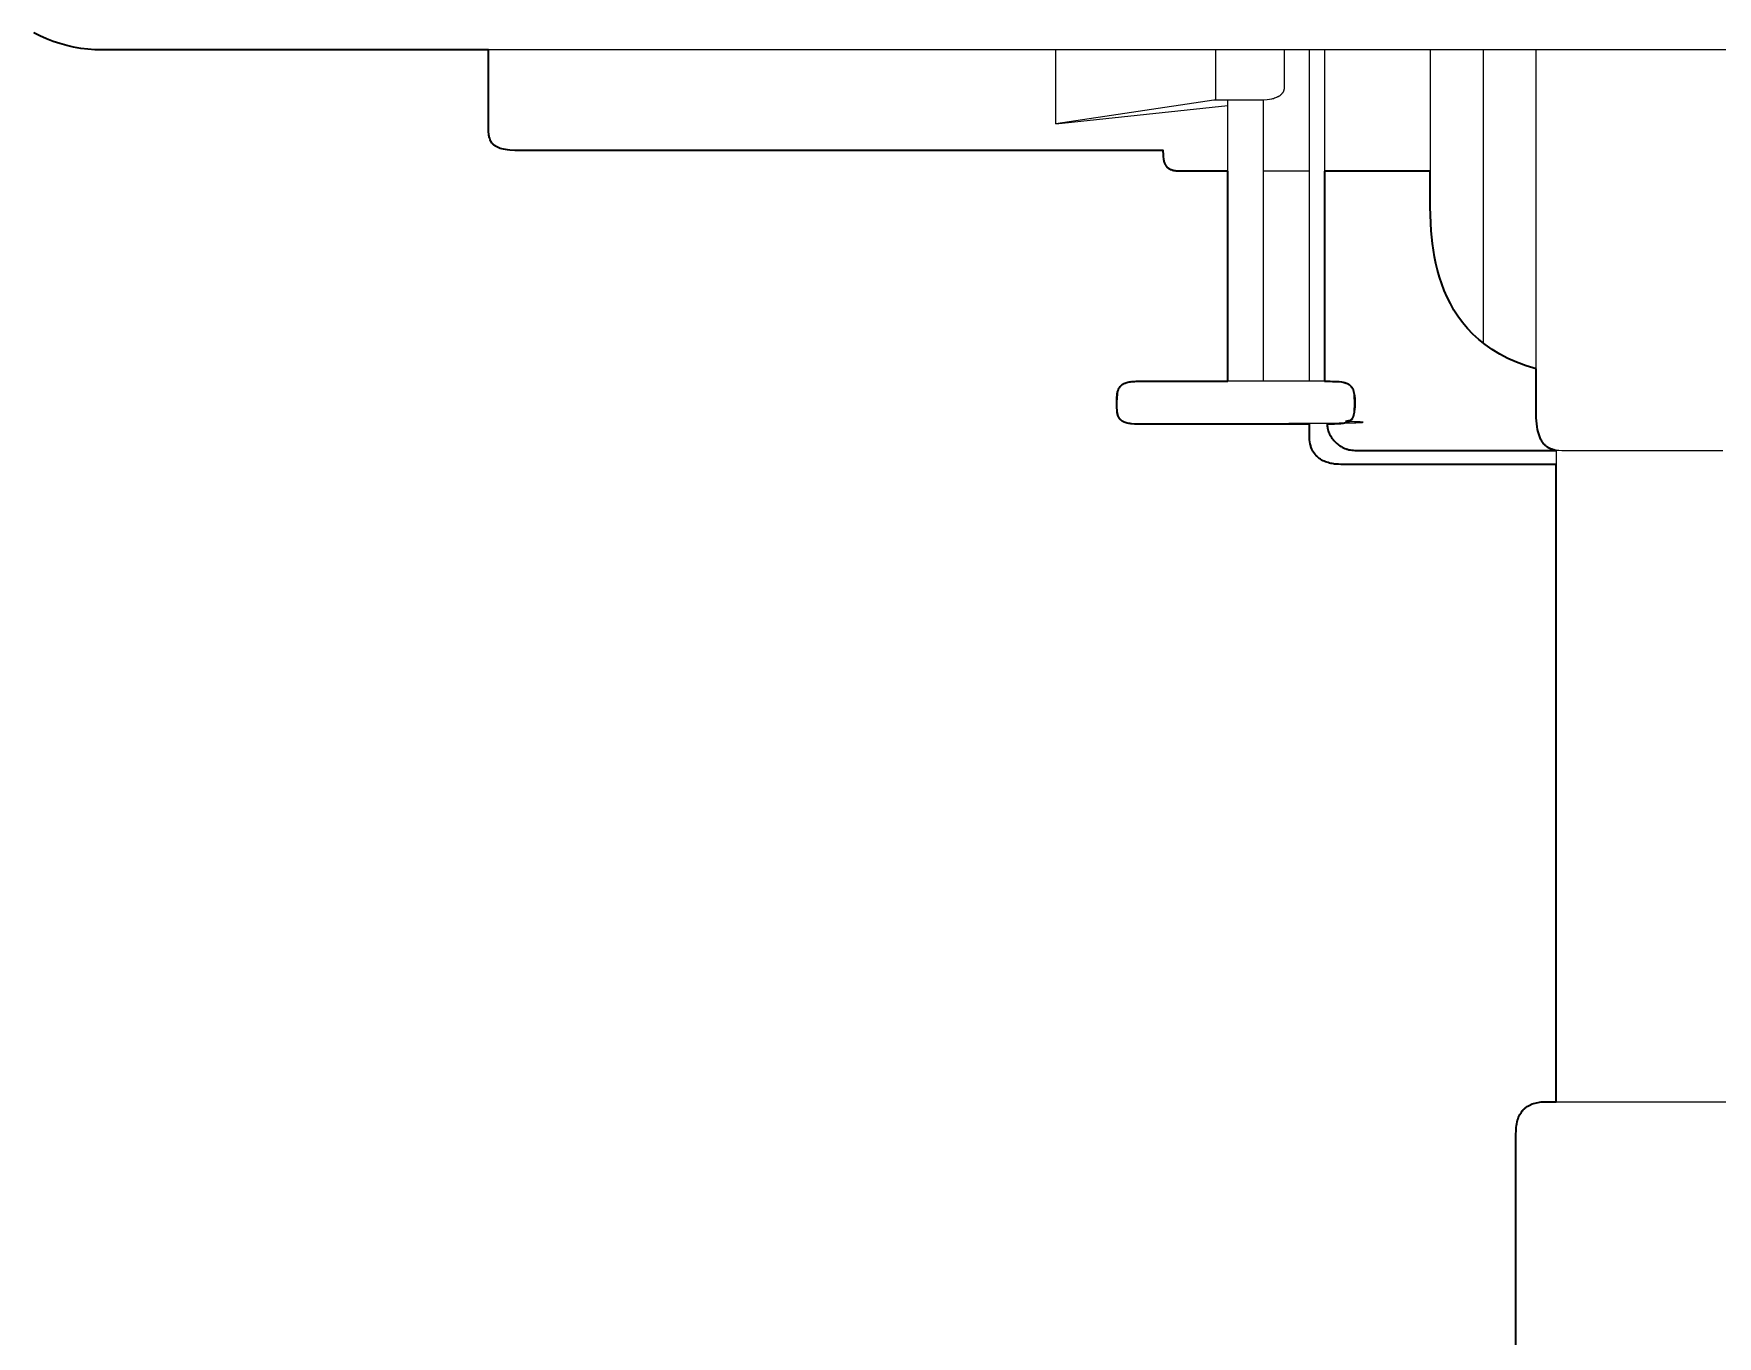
# Model space of a CAD drawing. Header units: millimetres. Extents: x 0 to 1824, y -1116 to 893.
# Drawn here: x 173 to 422.1, y -922.3 to -729.6 of the extents above; entities that cross this region are included whole.
import ezdxf

# ---------------------------------------------------------------- set-up
doc = ezdxf.new("R2010")
doc.units = ezdxf.units.MM
doc.layers.add('Blocks', color=7, linetype='Continuous')
doc.layers.add('Blocks$Inner', color=7, linetype='Continuous', lineweight=25, true_color=0x007f00)
doc.layers.add('Blocks$Outline', color=7, linetype='Continuous', lineweight=35, true_color=0xff3f3f)

# ---------------------------------------------------------------- blocks, each defined once
blk = doc.blocks.new('Oxford Low Office Chair Back')
at = {"layer": 'Blocks$Inner'}
blk.add_line((392.3, 109.02), (392.3, 222.69), dxfattribs=at)
for points in [[(651.05, 385.71), (649.92, 385.18), (648.7, 384.7), (647.38, 384.27), (645.96, 383.89), (644.43, 383.58), (642.78, 383.33), (641.03, 383.15), (639.15, 383.04), (637.15, 383), (183.1, 383), (182.03, 383.03), (180.97, 383.11), (179.92, 383.24), (178.88, 383.43), (177.85, 383.67), (176.84, 383.95), (175.84, 384.28), (174.86, 384.66), (173.9, 385.08), (172.97, 385.55)], [(240.25, 383), (240.25, 372.08), (240.25, 371.2), (240.28, 370.79), (240.3, 370.6), (240.32, 370.41), (240.35, 370.23), (240.39, 370.06), (240.44, 369.89), (240.49, 369.73), (240.56, 369.58), (240.58, 369.54), (240.6, 369.51), (240.6, 369.51), (240.6, 369.5), (240.6, 369.5), (240.6, 369.5), (240.61, 369.5), (240.61, 369.49), (240.61, 369.49), (240.61, 369.49), (240.61, 369.49), (240.61, 369.49), (240.61, 369.48), (240.61, 369.48), (240.62, 369.48), (240.62, 369.48), (240.62, 369.47), (240.62, 369.47), (240.64, 369.44), (240.66, 369.4), (240.68, 369.37), (240.69, 369.36), (240.69, 369.36), (240.69, 369.36), (240.69, 369.36), (240.69, 369.36), (240.69, 369.35), (240.7, 369.35), (240.7, 369.35), (240.7, 369.35), (240.7, 369.34), (240.7, 369.34), (240.7, 369.34), (240.7, 369.34), (240.7, 369.34), (240.71, 369.33), (240.71, 369.33), (240.73, 369.3), (240.78, 369.23), (240.81, 369.2), (240.84, 369.17), (240.89, 369.1), (240.89, 369.1), (240.9, 369.1), (240.9, 369.1), (240.9, 369.1), (240.9, 369.09), (240.9, 369.09), (240.91, 369.09), (240.91, 369.09), (240.91, 369.09), (240.91, 369.08), (240.91, 369.08), (240.91, 369.08), (240.92, 369.08), (240.92, 369.08), (240.92, 369.07), (240.92, 369.07), (240.95, 369.04), (241.02, 368.98), (241.03, 368.97), (241.04, 368.96), (241.05, 368.96), (241.05, 368.96), (241.05, 368.95), (241.05, 368.95), (241.05, 368.95), (241.06, 368.95), (241.06, 368.95), (241.06, 368.95), (241.06, 368.94), (241.06, 368.94), (241.07, 368.94), (241.07, 368.94), (241.07, 368.94), (241.07, 368.93), (241.08, 368.93), (241.08, 368.93), (241.08, 368.93), (241.08, 368.93), (241.09, 368.92), (241.16, 368.87), (241.23, 368.82), (241.24, 368.81), (241.24, 368.81), (241.24, 368.81), (241.24, 368.81), (241.25, 368.81), (241.25, 368.81), (241.25, 368.8), (241.25, 368.8), (241.26, 368.8), (241.26, 368.8), (241.26, 368.8), (241.26, 368.8), (241.27, 368.79), (241.27, 368.79), (241.27, 368.79), (241.27, 368.79), (241.31, 368.76), (241.4, 368.71), (241.49, 368.67), (241.58, 368.62), (241.78, 368.53), (242, 368.45), (242.24, 368.38), (242.5, 368.32), (242.78, 368.26), (243.08, 368.22), (243.41, 368.18), (244.14, 368.13), (244.97, 368.11), (340.12, 368.11), (340.14, 367.48), (340.16, 367.19), (340.19, 366.9), (340.22, 366.77), (340.24, 366.64), (340.27, 366.51), (340.31, 366.39), (340.35, 366.27), (340.39, 366.15), (340.44, 366.04), (340.46, 366.02), (340.47, 365.99), (340.47, 365.99), (340.47, 365.99), (340.47, 365.99), (340.47, 365.98), (340.47, 365.98), (340.47, 365.98), (340.48, 365.98), (340.48, 365.98), (340.48, 365.98), (340.48, 365.97), (340.48, 365.97), (340.48, 365.97), (340.48, 365.97), (340.48, 365.97), (340.48, 365.97), (340.48, 365.97), (340.5, 365.94), (340.53, 365.89), (340.56, 365.84), (340.59, 365.79), (340.6, 365.79), (340.6, 365.79), (340.6, 365.78), (340.6, 365.78), (340.6, 365.78), (340.6, 365.78), (340.6, 365.78), (340.6, 365.78), (340.6, 365.77), (340.61, 365.77), (340.61, 365.77), (340.61, 365.77), (340.61, 365.77), (340.61, 365.77), (340.61, 365.77), (340.61, 365.76), (340.61, 365.76), (340.61, 365.76), (340.62, 365.76), (340.62, 365.76), (340.62, 365.76), (340.62, 365.76), (340.62, 365.75), (340.62, 365.75), (340.62, 365.75), (340.62, 365.75), (340.62, 365.75), (340.63, 365.75), (340.7, 365.66), (340.72, 365.64), (340.72, 365.64), (340.72, 365.63), (340.72, 365.63), (340.72, 365.63), (340.73, 365.63), (340.73, 365.63), (340.73, 365.63), (340.73, 365.62), (340.73, 365.62), (340.73, 365.62), (340.73, 365.62), (340.73, 365.62), (340.74, 365.62), (340.74, 365.62), (340.74, 365.62), (340.76, 365.6), (340.76, 365.59), (340.76, 365.59), (340.76, 365.59), (340.76, 365.59), (340.77, 365.59), (340.77, 365.59), (340.77, 365.59), (340.77, 365.59), (340.77, 365.58), (340.77, 365.58), (340.77, 365.58), (340.77, 365.58), (340.78, 365.58), (340.78, 365.58), (340.78, 365.58), (340.78, 365.58), (340.82, 365.54), (340.84, 365.52), (340.87, 365.5), (340.91, 365.46), (340.91, 365.46), (340.92, 365.46), (340.92, 365.46), (340.92, 365.46), (340.92, 365.46), (340.92, 365.46), (340.92, 365.45), (340.92, 365.45), (340.93, 365.45), (340.93, 365.45), (340.93, 365.45), (340.93, 365.45), (340.93, 365.45), (340.93, 365.45), (340.94, 365.44), (340.94, 365.44), (340.96, 365.43), (340.99, 365.41), (340.99, 365.41), (340.99, 365.41), (340.99, 365.41), (340.99, 365.41), (340.99, 365.4), (341, 365.4), (341, 365.4), (341, 365.4), (341, 365.4), (341, 365.4), (341, 365.4), (341, 365.4), (341.01, 365.4), (341.01, 365.4), (341.01, 365.39), (341.01, 365.39), (341.04, 365.38), (341.04, 365.38), (341.04, 365.38), (341.04, 365.37), (341.04, 365.37), (341.04, 365.37), (341.05, 365.37), (341.05, 365.37), (341.05, 365.37), (341.05, 365.37), (341.05, 365.37), (341.06, 365.37), (341.06, 365.37), (341.06, 365.36), (341.06, 365.36), (341.06, 365.36), (341.06, 365.36), (341.12, 365.33), (341.14, 365.32), (341.15, 365.32), (341.15, 365.31), (341.15, 365.31), (341.15, 365.31), (341.16, 365.31), (341.17, 365.3), (341.17, 365.3), (341.18, 365.3), (341.18, 365.3), (341.18, 365.3), (341.18, 365.3), (341.18, 365.3), (341.19, 365.3), (341.19, 365.3), (341.19, 365.29), (341.19, 365.29), (341.19, 365.29), (341.19, 365.29), (341.2, 365.29), (341.2, 365.29), (341.2, 365.29), (341.2, 365.29), (341.22, 365.28), (341.22, 365.28), (341.22, 365.28), (341.22, 365.28), (341.22, 365.28), (341.23, 365.28), (341.23, 365.28), (341.23, 365.28), (341.23, 365.28), (341.29, 365.25), (341.42, 365.2), (341.48, 365.18), (341.49, 365.18), (341.49, 365.18), (341.5, 365.18), (341.5, 365.18), (341.5, 365.18), (341.51, 365.18), (341.51, 365.17), (341.51, 365.17), (341.51, 365.17), (341.52, 365.17), (341.55, 365.16), (341.62, 365.15), (341.69, 365.13), (341.85, 365.1), (342.01, 365.09), (342.18, 365.08), (342.36, 365.07), (349.69, 365.07)], [(358.01, 383), (358.01, 377.54), (358.01, 377.54), (358.01, 377.54), (358.01, 377.53), (358.01, 377.53), (358.01, 377.53), (358.01, 377.53), (358.01, 377.52), (358.01, 377.52), (358.01, 377.52), (358.01, 377.52), (358.01, 377.51), (358.01, 377.51), (358.01, 377.51), (358.01, 377.51), (358.01, 377.5), (358.01, 377.5), (358.01, 377.46), (358.01, 377.42), (358.01, 377.38), (358, 377.35), (358, 377.31), (357.99, 377.27), (357.99, 377.23), (357.97, 377.16), (357.96, 377.09), (357.94, 377.02), (357.91, 376.96), (357.9, 376.93), (357.9, 376.92), (357.9, 376.92), (357.9, 376.92), (357.9, 376.92), (357.9, 376.92), (357.9, 376.91), (357.9, 376.91), (357.9, 376.91), (357.89, 376.89), (357.88, 376.86), (357.86, 376.83), (357.86, 376.83), (357.86, 376.83), (357.86, 376.82), (357.86, 376.82), (357.86, 376.82), (357.85, 376.82), (357.85, 376.82), (357.85, 376.81), (357.85, 376.81), (357.85, 376.81), (357.85, 376.81), (357.85, 376.81), (357.85, 376.81), (357.85, 376.8), (357.85, 376.8), (357.85, 376.8), (357.84, 376.8), (357.84, 376.8), (357.84, 376.79), (357.84, 376.79), (357.84, 376.79), (357.84, 376.79), (357.84, 376.79), (357.84, 376.78), (357.84, 376.78), (357.84, 376.78), (357.83, 376.78), (357.83, 376.77), (357.8, 376.71), (357.76, 376.66), (357.76, 376.66), (357.76, 376.65), (357.76, 376.65), (357.76, 376.65), (357.76, 376.65), (357.76, 376.65), (357.75, 376.64), (357.75, 376.64), (357.75, 376.64), (357.75, 376.64), (357.75, 376.64), (357.75, 376.64), (357.75, 376.63), (357.75, 376.63), (357.74, 376.63), (357.74, 376.63), (357.74, 376.63), (357.74, 376.63), (357.74, 376.62), (357.74, 376.62), (357.74, 376.62), (357.74, 376.62), (357.74, 376.62), (357.73, 376.62), (357.73, 376.61), (357.73, 376.61), (357.73, 376.61), (357.73, 376.61), (357.73, 376.61), (357.73, 376.61), (357.73, 376.6), (357.72, 376.6), (357.68, 376.55), (357.64, 376.5), (357.55, 376.4), (357.5, 376.36), (357.45, 376.31), (357.45, 376.31), (357.45, 376.31), (357.44, 376.31), (357.44, 376.31), (357.44, 376.3), (357.44, 376.3), (357.44, 376.3), (357.44, 376.3), (357.44, 376.3), (357.43, 376.3), (357.43, 376.3), (357.43, 376.3), (357.43, 376.29), (357.43, 376.29), (357.42, 376.29), (357.42, 376.29), (357.41, 376.28), (357.41, 376.28), (357.41, 376.28), (357.41, 376.28), (357.4, 376.27), (357.4, 376.27), (357.4, 376.27), (357.4, 376.27), (357.4, 376.27), (357.34, 376.23), (357.29, 376.19), (357.23, 376.15), (357.17, 376.11), (357.11, 376.08), (357.04, 376.05), (356.98, 376.01), (356.95, 376), (356.94, 376), (356.94, 376), (356.94, 375.99), (356.94, 375.99), (356.94, 375.99), (356.93, 375.99), (356.93, 375.99), (356.93, 375.99), (356.93, 375.99), (356.93, 375.99), (356.92, 375.99), (356.92, 375.99), (356.92, 375.98), (356.92, 375.98), (356.92, 375.98), (356.91, 375.98), (356.85, 375.95), (356.71, 375.9), (356.57, 375.85), (356.42, 375.8), (356.27, 375.76), (356.12, 375.73), (355.81, 375.67), (355.5, 375.62), (354.87, 375.57), (354.29, 375.56), (347.58, 375.56), (324.22, 372.08), (324.22, 383)], [(347.83, 383), (347.83, 375.56)], [(361.74, 333.99), (361.74, 383)], [(363.98, 383), (363.98, 333.99)], [(379.63, 383), (379.63, 362.65), (379.63, 359.76), (379.77, 356.27), (379.96, 354.37), (380.26, 352.4), (380.46, 351.41), (380.7, 350.41), (380.98, 349.41), (381.31, 348.41), (381.68, 347.42), (382.11, 346.44), (382.59, 345.48), (383.12, 344.53), (383.72, 343.6), (384.38, 342.7), (385.12, 341.82), (385.92, 340.98), (386.79, 340.17), (387.75, 339.41), (388.78, 338.68), (389.9, 338.01), (391.11, 337.38), (392.4, 336.81), (393.79, 336.3), (395.28, 335.85)], [(387.45, 383), (387.45, 339.63)], [(422.91, 323.71), (421.87, 323.69), (400, 323.69), (399.09, 323.7), (398.64, 323.73), (398.43, 323.75), (398.26, 323.77), (398.01, 323.82), (397.91, 323.85), (397.86, 323.86), (397.85, 323.86), (397.85, 323.86), (397.85, 323.86), (397.84, 323.86), (397.84, 323.86), (397.84, 323.86), (397.83, 323.86), (397.83, 323.86), (397.82, 323.87), (397.82, 323.87), (397.81, 323.87), (397.81, 323.87), (397.81, 323.87), (397.71, 323.9), (397.61, 323.93), (397.61, 323.93), (397.6, 323.93), (397.6, 323.93), (397.6, 323.94), (397.59, 323.94), (397.59, 323.94), (397.59, 323.94), (397.58, 323.94), (397.57, 323.94), (397.57, 323.95), (397.57, 323.95), (397.56, 323.95), (397.56, 323.95), (397.51, 323.97), (397.42, 324), (397.32, 324.04), (397.32, 324.05), (397.32, 324.05), (397.31, 324.05), (397.31, 324.05), (397.3, 324.06), (397.3, 324.06), (397.29, 324.06), (397.29, 324.06), (397.29, 324.06), (397.29, 324.06), (397.28, 324.06), (397.28, 324.07), (397.28, 324.07), (397.27, 324.07), (397.27, 324.07), (397.27, 324.07), (397.27, 324.07), (397.26, 324.07), (397.26, 324.07), (397.26, 324.08), (397.25, 324.08), (397.25, 324.08), (397.25, 324.08), (397.25, 324.08), (397.24, 324.08), (397.24, 324.08), (397.24, 324.09), (397.23, 324.09), (397.23, 324.09), (397.23, 324.09), (397.23, 324.09), (397.22, 324.09), (397.22, 324.09), (397.22, 324.1), (397.21, 324.1), (397.21, 324.1), (397.21, 324.1), (397.21, 324.1), (397.2, 324.1), (397.2, 324.11), (397.2, 324.11), (397.19, 324.11), (397.19, 324.11), (397.19, 324.11), (397.19, 324.11), (397.18, 324.11), (397.18, 324.12), (397.18, 324.12), (397.17, 324.12), (397.17, 324.12), (397.17, 324.12), (397.17, 324.12), (397.16, 324.12), (397.16, 324.13), (397.16, 324.13), (397.15, 324.13), (397.15, 324.13), (397.15, 324.13), (397.15, 324.13), (397.14, 324.14), (397.14, 324.14), (397.09, 324.16), (397.05, 324.19), (397.05, 324.19), (397.04, 324.19), (397.04, 324.19), (397.04, 324.2), (397.04, 324.2), (397.03, 324.2), (397.03, 324.2), (397.03, 324.2), (397.03, 324.2), (397.02, 324.21), (397.02, 324.21), (397.02, 324.21), (397.01, 324.22), (397, 324.22), (397, 324.22), (397, 324.22), (397, 324.22), (396.99, 324.22), (396.99, 324.23), (396.99, 324.23), (396.98, 324.23), (396.98, 324.23), (396.98, 324.23), (396.98, 324.23), (396.97, 324.24), (396.97, 324.24), (396.97, 324.24), (396.97, 324.24), (396.96, 324.24), (396.88, 324.3), (396.83, 324.33), (396.79, 324.37), (396.75, 324.4), (396.71, 324.43), (396.63, 324.51), (396.55, 324.58), (396.47, 324.66), (396.4, 324.75), (396.33, 324.84), (396.26, 324.94), (396.19, 325.04), (396.12, 325.14), (396.06, 325.26), (395.99, 325.37), (395.88, 325.62), (395.77, 325.9), (395.67, 326.2), (395.58, 326.53), (395.5, 326.88), (395.44, 327.27), (395.38, 327.68), (395.31, 328.6), (395.28, 329.64), (395.28, 383)], [(324.22, 372.08), (349.69, 374.77)], [(349.69, 333.99), (349.69, 375.56)], [(354.9, 375.57), (354.9, 333.99)], [(361.74, 365.07), (354.9, 365.07)], [(379.63, 365.07), (363.98, 365.07)], [(398.26, 321.7), (366.4, 321.7), (366.04, 321.71), (365.66, 321.74), (365.47, 321.75), (365.28, 321.78), (365.08, 321.81), (364.98, 321.83), (364.98, 321.83), (364.98, 321.83), (364.97, 321.83), (364.97, 321.83), (364.97, 321.83), (364.96, 321.83), (364.96, 321.83), (364.96, 321.83), (364.96, 321.84), (364.95, 321.84), (364.95, 321.84), (364.95, 321.84), (364.94, 321.84), (364.94, 321.84), (364.94, 321.84), (364.93, 321.84), (364.93, 321.84), (364.93, 321.84), (364.92, 321.84), (364.92, 321.84), (364.92, 321.84), (364.92, 321.84), (364.91, 321.84), (364.91, 321.84), (364.91, 321.85), (364.9, 321.85), (364.9, 321.85), (364.9, 321.85), (364.89, 321.85), (364.89, 321.85), (364.89, 321.85), (364.89, 321.85), (364.69, 321.89), (364.49, 321.95), (364.3, 322.01), (364.11, 322.08), (363.92, 322.16), (363.73, 322.24), (363.55, 322.34), (363.5, 322.37), (363.46, 322.39), (363.37, 322.45), (363.2, 322.57), (363.12, 322.63), (363.03, 322.7), (362.87, 322.84), (362.8, 322.92), (362.72, 322.99), (362.58, 323.16), (362.45, 323.34), (362.41, 323.39), (362.38, 323.44), (362.32, 323.54), (362.26, 323.64), (362.21, 323.75), (362.15, 323.86), (362.1, 323.97), (362.01, 324.21), (361.97, 324.33), (361.93, 324.46), (361.9, 324.59), (361.86, 324.73), (361.81, 325.02), (361.77, 325.32), (361.75, 325.65), (361.74, 325.99), (361.74, 327.66)], [(364.35, 327.66), (364.35, 327.5), (364.37, 327.34), (364.39, 327.18), (364.43, 327.01), (364.45, 326.93), (364.45, 326.93), (364.45, 326.92), (364.45, 326.92), (364.45, 326.92), (364.45, 326.92), (364.45, 326.91), (364.45, 326.91), (364.45, 326.91), (364.45, 326.91), (364.45, 326.9), (364.45, 326.9), (364.45, 326.9), (364.45, 326.9), (364.46, 326.89), (364.46, 326.89), (364.46, 326.89), (364.46, 326.88), (364.46, 326.88), (364.46, 326.88), (364.46, 326.88), (364.46, 326.87), (364.46, 326.87), (364.46, 326.87), (364.46, 326.87), (364.46, 326.86), (364.46, 326.86), (364.46, 326.86), (364.47, 326.86), (364.47, 326.85), (364.47, 326.85), (364.47, 326.85), (364.47, 326.85), (364.52, 326.68), (364.58, 326.51), (364.65, 326.35), (364.73, 326.18), (364.81, 326.02), (364.91, 325.85), (365.01, 325.69), (365.12, 325.54), (365.23, 325.38), (365.36, 325.23), (365.49, 325.09), (365.63, 324.95), (365.78, 324.81), (365.93, 324.69), (366.09, 324.56), (366.25, 324.45), (366.42, 324.34), (366.6, 324.24), (366.79, 324.15), (366.98, 324.06), (367.17, 323.99), (367.27, 323.96), (367.37, 323.93), (367.58, 323.87), (367.79, 323.83), (368, 323.8), (368.22, 323.78), (368.45, 323.77), (398.26, 323.77), (398.26, 227.4)], [(392.3, 222.69), (392.31, 223), (392.32, 223.31), (392.35, 223.6), (392.38, 223.89), (392.43, 224.15), (392.48, 224.41), (392.54, 224.66), (392.62, 224.89), (392.7, 225.11), (392.79, 225.32), (392.89, 225.52), (393, 225.7), (393.11, 225.88), (393.24, 226.05), (393.3, 226.12), (393.37, 226.2), (393.44, 226.27), (393.51, 226.34), (393.51, 226.35), (393.52, 226.35), (393.52, 226.35), (393.52, 226.35), (393.52, 226.36), (393.53, 226.36), (393.53, 226.36), (393.53, 226.36), (393.53, 226.37), (393.53, 226.37), (393.54, 226.37), (393.54, 226.37), (393.54, 226.37), (393.54, 226.38), (393.55, 226.38), (393.55, 226.38), (393.55, 226.38), (393.55, 226.38), (393.56, 226.39), (393.56, 226.39), (393.56, 226.39), (393.56, 226.39), (393.56, 226.4), (393.57, 226.4), (393.59, 226.41), (393.66, 226.48), (393.74, 226.54), (393.82, 226.6), (393.98, 226.72), (394.16, 226.82), (394.34, 226.92), (394.43, 226.96), (394.52, 227.01), (394.72, 227.08), (394.92, 227.15), (395.13, 227.21), (395.34, 227.26), (395.57, 227.3), (395.8, 227.34), (396.03, 227.37), (396.27, 227.39), (396.77, 227.4), (426.84, 227.4)]]:
    blk.add_lwpolyline(points, dxfattribs=at)
blk.add_open_spline([(336.4, 327.66), (335.87, 327.67), (335.41, 327.7), (335.2, 327.73), (335, 327.76), (334.82, 327.8), (334.64, 327.84), (334.49, 327.89), (334.34, 327.94), (334.31, 327.96), (334.27, 327.97), (334.21, 328), (334.21, 328), (334.15, 328.04), (334.09, 328.07), (334.03, 328.11), (334, 328.13), (333.97, 328.15), (333.95, 328.16), (333.92, 328.18), (333.87, 328.23), (333.85, 328.25), (333.82, 328.27), (333.8, 328.29), (333.78, 328.31), (333.76, 328.33), (333.74, 328.36), (333.72, 328.38), (333.7, 328.4), (333.66, 328.45), (333.64, 328.48), (333.62, 328.5), (333.59, 328.56), (333.56, 328.61), (333.53, 328.67), (333.51, 328.69), (333.5, 328.72), (333.47, 328.78), (333.45, 328.84), (333.4, 328.97), (333.38, 329.03), (333.36, 329.1), (333.33, 329.24), (333.31, 329.39), (333.27, 329.7), (333.24, 330.05), (333.23, 330.82), (333.25, 331.6), (333.28, 331.95), (333.3, 332.11), (333.33, 332.26), (333.36, 332.41), (333.4, 332.55), (333.42, 332.62), (333.43, 332.62), (333.45, 332.68), (333.45, 332.7), (333.47, 332.74), (333.47, 332.74), (333.5, 332.81), (333.55, 332.93), (333.58, 332.98), (333.6, 333.01), (333.62, 333.04), (333.65, 333.09), (333.69, 333.14), (333.73, 333.2), (333.77, 333.24), (333.81, 333.29), (333.85, 333.34), (333.9, 333.38), (333.95, 333.42), (334, 333.46), (334.05, 333.5), (334.11, 333.54), (334.17, 333.58), (334.29, 333.64), (334.42, 333.7), (334.5, 333.73), (334.57, 333.76), (334.72, 333.81), (334.89, 333.85), (335.07, 333.89), (335.26, 333.92), (335.46, 333.94), (335.9, 333.98), (336.4, 333.99), (363.98, 333.99), (365.13, 333.98), (365.63, 333.97), (366.09, 333.94), (366.5, 333.89), (366.69, 333.86), (366.87, 333.82), (367.03, 333.78), (367.19, 333.72), (367.26, 333.69), (367.27, 333.69), (367.3, 333.68), (367.33, 333.66), (367.37, 333.65), (367.4, 333.63), (367.47, 333.59), (367.5, 333.57), (367.51, 333.57), (367.53, 333.55), (367.6, 333.51), (367.63, 333.49), (367.66, 333.47), (367.71, 333.43), (367.77, 333.38), (367.82, 333.33), (367.87, 333.27), (367.92, 333.22), (367.96, 333.16), (367.99, 333.13), (368.01, 333.09), (368.05, 333.03), (368.09, 332.96), (368.12, 332.89), (368.16, 332.81), (368.19, 332.74), (368.22, 332.65), (368.25, 332.57), (368.28, 332.48), (368.32, 332.29), (368.36, 332.09), (368.39, 331.87), (368.44, 331.38), (368.45, 330.82), (368.44, 330.27), (368.41, 329.78), (368.38, 329.56), (368.35, 329.36), (368.31, 329.17), (368.27, 328.99), (368.24, 328.91), (368.21, 328.83), (368.19, 328.76), (368.15, 328.69), (368.12, 328.62), (368.09, 328.55), (368.05, 328.49), (368.01, 328.43), (367.99, 328.4), (367.97, 328.38), (367.95, 328.35), (367.93, 328.32), (367.9, 328.3), (367.88, 328.27), (367.86, 328.25), (367.83, 328.22), (367.79, 328.18), (367.73, 328.13), (367.68, 328.09), (367.65, 328.07), (367.62, 328.05), (367.56, 328.02), (367.5, 327.99), (367.44, 327.95), (367.37, 327.92), (367.3, 327.9), (367.23, 327.87), (367.16, 327.85), (367.08, 327.83), (366.92, 327.79), (366.75, 327.76), (366.37, 327.71), (365.94, 327.68), (365.46, 327.67), (364.35, 327.66), (336.4, 327.66)], degree=1, dxfattribs=at)
at = {"layer": 'Blocks$Outline'}
for points in [[(240.25, 383), (183.1, 383), (182.03, 383.03), (180.97, 383.11), (179.92, 383.24), (178.88, 383.43), (177.85, 383.67), (176.84, 383.95), (175.84, 384.28), (174.86, 384.66), (173.9, 385.08), (172.97, 385.55)], [(349.69, 365.07), (342.36, 365.07), (342.18, 365.08), (342.01, 365.09), (341.85, 365.1), (341.69, 365.13), (341.62, 365.15), (341.55, 365.16), (341.52, 365.17), (341.51, 365.17), (341.51, 365.17), (341.51, 365.17), (341.51, 365.18), (341.5, 365.18), (341.5, 365.18), (341.5, 365.18), (341.49, 365.18), (341.49, 365.18), (341.48, 365.18), (341.42, 365.2), (341.29, 365.25), (341.23, 365.28), (341.23, 365.28), (341.23, 365.28), (341.23, 365.28), (341.22, 365.28), (341.22, 365.28), (341.22, 365.28), (341.22, 365.28), (341.22, 365.28), (341.2, 365.29), (341.2, 365.29), (341.2, 365.29), (341.2, 365.29), (341.19, 365.29), (341.19, 365.29), (341.19, 365.29), (341.19, 365.29), (341.19, 365.3), (341.19, 365.3), (341.18, 365.3), (341.18, 365.3), (341.18, 365.3), (341.18, 365.3), (341.18, 365.3), (341.17, 365.3), (341.17, 365.3), (341.16, 365.31), (341.15, 365.31), (341.15, 365.31), (341.15, 365.31), (341.15, 365.32), (341.14, 365.32), (341.12, 365.33), (341.06, 365.36), (341.06, 365.36), (341.06, 365.36), (341.06, 365.36), (341.06, 365.37), (341.06, 365.37), (341.05, 365.37), (341.05, 365.37), (341.05, 365.37), (341.05, 365.37), (341.05, 365.37), (341.04, 365.37), (341.04, 365.37), (341.04, 365.37), (341.04, 365.38), (341.04, 365.38), (341.04, 365.38), (341.01, 365.39), (341.01, 365.39), (341.01, 365.4), (341.01, 365.4), (341, 365.4), (341, 365.4), (341, 365.4), (341, 365.4), (341, 365.4), (341, 365.4), (341, 365.4), (340.99, 365.4), (340.99, 365.41), (340.99, 365.41), (340.99, 365.41), (340.99, 365.41), (340.99, 365.41), (340.96, 365.43), (340.94, 365.44), (340.94, 365.44), (340.93, 365.45), (340.93, 365.45), (340.93, 365.45), (340.93, 365.45), (340.93, 365.45), (340.93, 365.45), (340.92, 365.45), (340.92, 365.45), (340.92, 365.46), (340.92, 365.46), (340.92, 365.46), (340.92, 365.46), (340.92, 365.46), (340.91, 365.46), (340.91, 365.46), (340.87, 365.5), (340.84, 365.52), (340.82, 365.54), (340.78, 365.58), (340.78, 365.58), (340.78, 365.58), (340.78, 365.58), (340.77, 365.58), (340.77, 365.58), (340.77, 365.58), (340.77, 365.58), (340.77, 365.59), (340.77, 365.59), (340.77, 365.59), (340.77, 365.59), (340.76, 365.59), (340.76, 365.59), (340.76, 365.59), (340.76, 365.59), (340.76, 365.6), (340.74, 365.62), (340.74, 365.62), (340.74, 365.62), (340.73, 365.62), (340.73, 365.62), (340.73, 365.62), (340.73, 365.62), (340.73, 365.62), (340.73, 365.63), (340.73, 365.63), (340.73, 365.63), (340.72, 365.63), (340.72, 365.63), (340.72, 365.63), (340.72, 365.64), (340.72, 365.64), (340.7, 365.66), (340.63, 365.75), (340.62, 365.75), (340.62, 365.75), (340.62, 365.75), (340.62, 365.75), (340.62, 365.75), (340.62, 365.76), (340.62, 365.76), (340.62, 365.76), (340.62, 365.76), (340.61, 365.76), (340.61, 365.76), (340.61, 365.76), (340.61, 365.77), (340.61, 365.77), (340.61, 365.77), (340.61, 365.77), (340.61, 365.77), (340.61, 365.77), (340.6, 365.77), (340.6, 365.78), (340.6, 365.78), (340.6, 365.78), (340.6, 365.78), (340.6, 365.78), (340.6, 365.78), (340.6, 365.79), (340.6, 365.79), (340.59, 365.79), (340.56, 365.84), (340.53, 365.89), (340.5, 365.94), (340.48, 365.97), (340.48, 365.97), (340.48, 365.97), (340.48, 365.97), (340.48, 365.97), (340.48, 365.97), (340.48, 365.97), (340.48, 365.98), (340.48, 365.98), (340.48, 365.98), (340.47, 365.98), (340.47, 365.98), (340.47, 365.98), (340.47, 365.99), (340.47, 365.99), (340.47, 365.99), (340.47, 365.99), (340.46, 366.02), (340.44, 366.04), (340.39, 366.15), (340.35, 366.27), (340.31, 366.39), (340.27, 366.51), (340.24, 366.64), (340.22, 366.77), (340.19, 366.9), (340.16, 367.19), (340.14, 367.48), (340.12, 368.11), (244.97, 368.11), (244.14, 368.13), (243.41, 368.18), (243.08, 368.22), (242.78, 368.26), (242.5, 368.32), (242.24, 368.38), (242, 368.45), (241.78, 368.53), (241.58, 368.62), (241.49, 368.67), (241.4, 368.71), (241.31, 368.76), (241.27, 368.79), (241.27, 368.79), (241.27, 368.79), (241.27, 368.79), (241.26, 368.8), (241.26, 368.8), (241.26, 368.8), (241.26, 368.8), (241.25, 368.8), (241.25, 368.8), (241.25, 368.81), (241.25, 368.81), (241.24, 368.81), (241.24, 368.81), (241.24, 368.81), (241.24, 368.81), (241.23, 368.82), (241.16, 368.87), (241.09, 368.92), (241.08, 368.93), (241.08, 368.93), (241.08, 368.93), (241.08, 368.93), (241.07, 368.93), (241.07, 368.94), (241.07, 368.94), (241.07, 368.94), (241.06, 368.94), (241.06, 368.94), (241.06, 368.95), (241.06, 368.95), (241.06, 368.95), (241.05, 368.95), (241.05, 368.95), (241.05, 368.95), (241.05, 368.96), (241.05, 368.96), (241.04, 368.96), (241.03, 368.97), (241.02, 368.98), (240.95, 369.04), (240.92, 369.07), (240.92, 369.07), (240.92, 369.08), (240.92, 369.08), (240.91, 369.08), (240.91, 369.08), (240.91, 369.08), (240.91, 369.09), (240.91, 369.09), (240.91, 369.09), (240.9, 369.09), (240.9, 369.09), (240.9, 369.1), (240.9, 369.1), (240.9, 369.1), (240.89, 369.1), (240.89, 369.1), (240.84, 369.17), (240.81, 369.2), (240.78, 369.23), (240.73, 369.3), (240.71, 369.33), (240.71, 369.33), (240.7, 369.34), (240.7, 369.34), (240.7, 369.34), (240.7, 369.34), (240.7, 369.34), (240.7, 369.35), (240.7, 369.35), (240.7, 369.35), (240.69, 369.35), (240.69, 369.36), (240.69, 369.36), (240.69, 369.36), (240.69, 369.36), (240.69, 369.36), (240.68, 369.37), (240.66, 369.4), (240.64, 369.44), (240.62, 369.47), (240.62, 369.47), (240.62, 369.48), (240.62, 369.48), (240.61, 369.48), (240.61, 369.48), (240.61, 369.49), (240.61, 369.49), (240.61, 369.49), (240.61, 369.49), (240.61, 369.49), (240.61, 369.5), (240.6, 369.5), (240.6, 369.5), (240.6, 369.5), (240.6, 369.51), (240.6, 369.51), (240.58, 369.54), (240.56, 369.58), (240.49, 369.73), (240.44, 369.89), (240.39, 370.06), (240.35, 370.23), (240.32, 370.41), (240.3, 370.6), (240.28, 370.79), (240.25, 371.2), (240.25, 372.08), (240.25, 383)], [(349.69, 333.99), (349.69, 365.07)], [(379.63, 365.07), (363.98, 365.07)], [(363.98, 365.07), (363.98, 333.99)], [(395.28, 335.85), (393.79, 336.3), (392.4, 336.81), (391.11, 337.38), (389.9, 338.01), (388.78, 338.68), (387.75, 339.41), (386.79, 340.17), (385.92, 340.98), (385.12, 341.82), (384.38, 342.7), (383.72, 343.6), (383.12, 344.53), (382.59, 345.48), (382.11, 346.44), (381.68, 347.42), (381.31, 348.41), (380.98, 349.41), (380.7, 350.41), (380.46, 351.41), (380.26, 352.4), (379.96, 354.37), (379.77, 356.27), (379.63, 359.76), (379.63, 362.65), (379.63, 365.07)], [(336.4, 327.66), (335.87, 327.67), (335.41, 327.7), (335.2, 327.73), (335, 327.76), (334.82, 327.8), (334.64, 327.84), (334.49, 327.89), (334.34, 327.94), (334.31, 327.96), (334.27, 327.97), (334.21, 328), (334.21, 328), (334.15, 328.04), (334.09, 328.07), (334.03, 328.11), (334, 328.13), (333.97, 328.15), (333.95, 328.16), (333.92, 328.18), (333.87, 328.23), (333.85, 328.25), (333.82, 328.27), (333.8, 328.29), (333.78, 328.31), (333.76, 328.33), (333.74, 328.36), (333.72, 328.38), (333.7, 328.4), (333.66, 328.45), (333.64, 328.48), (333.62, 328.5), (333.59, 328.56), (333.56, 328.61), (333.53, 328.67), (333.51, 328.69), (333.5, 328.72), (333.47, 328.78), (333.45, 328.84), (333.4, 328.97), (333.38, 329.03), (333.36, 329.1), (333.33, 329.24), (333.31, 329.39), (333.27, 329.7), (333.24, 330.05), (333.23, 330.82), (333.25, 331.6), (333.28, 331.95), (333.3, 332.11), (333.33, 332.26), (333.36, 332.41), (333.4, 332.55), (333.42, 332.62), (333.43, 332.62), (333.45, 332.68), (333.45, 332.7), (333.47, 332.74), (333.47, 332.74), (333.5, 332.81), (333.55, 332.93), (333.58, 332.98), (333.6, 333.01), (333.62, 333.04), (333.65, 333.09), (333.69, 333.14), (333.73, 333.2), (333.77, 333.24), (333.81, 333.29), (333.85, 333.34), (333.9, 333.38), (333.95, 333.42), (334, 333.46), (334.05, 333.5), (334.11, 333.54), (334.17, 333.58), (334.29, 333.64), (334.42, 333.7), (334.5, 333.73), (334.57, 333.76), (334.72, 333.81), (334.89, 333.85), (335.07, 333.89), (335.26, 333.92), (335.46, 333.94), (335.9, 333.98), (336.4, 333.99), (349.69, 333.99)], [(363.98, 333.99), (365.13, 333.98), (365.63, 333.97), (366.09, 333.94), (366.5, 333.89), (366.69, 333.86), (366.87, 333.82), (367.03, 333.78), (367.19, 333.72), (367.26, 333.69), (367.27, 333.69), (367.3, 333.68), (367.33, 333.66), (367.37, 333.65), (367.4, 333.63), (367.47, 333.59), (367.5, 333.57), (367.51, 333.57), (367.53, 333.55), (367.6, 333.51), (367.63, 333.49), (367.66, 333.47), (367.71, 333.43), (367.77, 333.38), (367.82, 333.33), (367.87, 333.27), (367.92, 333.22), (367.96, 333.16), (367.99, 333.13), (368.01, 333.09), (368.05, 333.03), (368.09, 332.96), (368.12, 332.89), (368.16, 332.81), (368.19, 332.74), (368.22, 332.65), (368.25, 332.57), (368.28, 332.48), (368.32, 332.29), (368.36, 332.09), (368.39, 331.87), (368.44, 331.38), (368.45, 330.82), (368.44, 330.27), (368.41, 329.78), (368.38, 329.56), (368.35, 329.36), (368.31, 329.17), (368.27, 328.99), (368.24, 328.91), (368.21, 328.83), (368.19, 328.76), (368.15, 328.69), (368.12, 328.62), (368.09, 328.55), (368.05, 328.49), (368.01, 328.43), (367.99, 328.4), (367.97, 328.38), (367.95, 328.35), (367.93, 328.32), (367.9, 328.3), (367.88, 328.27), (367.86, 328.25), (367.83, 328.22), (367.79, 328.18), (367.73, 328.13), (367.68, 328.09), (367.65, 328.07), (367.62, 328.05), (367.56, 328.02), (367.5, 327.99), (367.44, 327.95), (367.37, 327.92), (367.3, 327.9), (367.23, 327.87), (367.16, 327.85), (367.08, 327.83), (366.92, 327.79), (366.75, 327.76), (366.37, 327.71), (365.94, 327.68), (365.46, 327.67), (364.35, 327.66)], [(398.26, 323.77), (398.01, 323.82), (397.91, 323.85), (397.86, 323.86), (397.85, 323.86), (397.85, 323.86), (397.85, 323.86), (397.84, 323.86), (397.84, 323.86), (397.84, 323.86), (397.83, 323.86), (397.83, 323.86), (397.82, 323.87), (397.82, 323.87), (397.81, 323.87), (397.81, 323.87), (397.81, 323.87), (397.71, 323.9), (397.61, 323.93), (397.61, 323.93), (397.6, 323.93), (397.6, 323.93), (397.6, 323.94), (397.59, 323.94), (397.59, 323.94), (397.59, 323.94), (397.58, 323.94), (397.57, 323.94), (397.57, 323.95), (397.57, 323.95), (397.56, 323.95), (397.56, 323.95), (397.51, 323.97), (397.42, 324), (397.32, 324.04), (397.32, 324.05), (397.32, 324.05), (397.31, 324.05), (397.31, 324.05), (397.3, 324.06), (397.3, 324.06), (397.29, 324.06), (397.29, 324.06), (397.29, 324.06), (397.29, 324.06), (397.28, 324.06), (397.28, 324.07), (397.28, 324.07), (397.27, 324.07), (397.27, 324.07), (397.27, 324.07), (397.27, 324.07), (397.26, 324.07), (397.26, 324.07), (397.26, 324.08), (397.25, 324.08), (397.25, 324.08), (397.25, 324.08), (397.25, 324.08), (397.24, 324.08), (397.24, 324.08), (397.24, 324.09), (397.23, 324.09), (397.23, 324.09), (397.23, 324.09), (397.23, 324.09), (397.22, 324.09), (397.22, 324.09), (397.22, 324.1), (397.21, 324.1), (397.21, 324.1), (397.21, 324.1), (397.21, 324.1), (397.2, 324.1), (397.2, 324.11), (397.2, 324.11), (397.19, 324.11), (397.19, 324.11), (397.19, 324.11), (397.19, 324.11), (397.18, 324.11), (397.18, 324.12), (397.18, 324.12), (397.17, 324.12), (397.17, 324.12), (397.17, 324.12), (397.17, 324.12), (397.16, 324.12), (397.16, 324.13), (397.16, 324.13), (397.15, 324.13), (397.15, 324.13), (397.15, 324.13), (397.15, 324.13), (397.14, 324.14), (397.14, 324.14), (397.09, 324.16), (397.05, 324.19), (397.05, 324.19), (397.04, 324.19), (397.04, 324.19), (397.04, 324.2), (397.04, 324.2), (397.03, 324.2), (397.03, 324.2), (397.03, 324.2), (397.03, 324.2), (397.02, 324.21), (397.02, 324.21), (397.02, 324.21), (397.01, 324.22), (397, 324.22), (397, 324.22), (397, 324.22), (397, 324.22), (396.99, 324.22), (396.99, 324.23), (396.99, 324.23), (396.98, 324.23), (396.98, 324.23), (396.98, 324.23), (396.98, 324.23), (396.97, 324.24), (396.97, 324.24), (396.97, 324.24), (396.97, 324.24), (396.96, 324.24), (396.88, 324.3), (396.83, 324.33), (396.79, 324.37), (396.75, 324.4), (396.71, 324.43), (396.63, 324.51), (396.55, 324.58), (396.47, 324.66), (396.4, 324.75), (396.33, 324.84), (396.26, 324.94), (396.19, 325.04), (396.12, 325.14), (396.06, 325.26), (395.99, 325.37), (395.88, 325.62), (395.77, 325.9), (395.67, 326.2), (395.58, 326.53), (395.5, 326.88), (395.44, 327.27), (395.38, 327.68), (395.31, 328.6), (395.28, 329.64), (395.28, 335.85)], [(361.74, 327.66), (336.4, 327.66)], [(398.26, 321.7), (366.4, 321.7), (366.04, 321.71), (365.66, 321.74), (365.47, 321.75), (365.28, 321.78), (365.08, 321.81), (364.98, 321.83), (364.98, 321.83), (364.98, 321.83), (364.97, 321.83), (364.97, 321.83), (364.97, 321.83), (364.96, 321.83), (364.96, 321.83), (364.96, 321.83), (364.96, 321.84), (364.95, 321.84), (364.95, 321.84), (364.95, 321.84), (364.94, 321.84), (364.94, 321.84), (364.94, 321.84), (364.93, 321.84), (364.93, 321.84), (364.93, 321.84), (364.92, 321.84), (364.92, 321.84), (364.92, 321.84), (364.92, 321.84), (364.91, 321.84), (364.91, 321.84), (364.91, 321.85), (364.9, 321.85), (364.9, 321.85), (364.9, 321.85), (364.89, 321.85), (364.89, 321.85), (364.89, 321.85), (364.89, 321.85), (364.69, 321.89), (364.49, 321.95), (364.3, 322.01), (364.11, 322.08), (363.92, 322.16), (363.73, 322.24), (363.55, 322.34), (363.5, 322.37), (363.46, 322.39), (363.37, 322.45), (363.2, 322.57), (363.12, 322.63), (363.03, 322.7), (362.87, 322.84), (362.8, 322.92), (362.72, 322.99), (362.58, 323.16), (362.45, 323.34), (362.41, 323.39), (362.38, 323.44), (362.32, 323.54), (362.26, 323.64), (362.21, 323.75), (362.15, 323.86), (362.1, 323.97), (362.01, 324.21), (361.97, 324.33), (361.93, 324.46), (361.9, 324.59), (361.86, 324.73), (361.81, 325.02), (361.77, 325.32), (361.75, 325.65), (361.74, 325.99), (361.74, 327.66)], [(364.35, 327.66), (364.35, 327.5), (364.37, 327.34), (364.39, 327.18), (364.43, 327.01), (364.45, 326.93), (364.45, 326.93), (364.45, 326.92), (364.45, 326.92), (364.45, 326.92), (364.45, 326.92), (364.45, 326.91), (364.45, 326.91), (364.45, 326.91), (364.45, 326.91), (364.45, 326.9), (364.45, 326.9), (364.45, 326.9), (364.45, 326.9), (364.46, 326.89), (364.46, 326.89), (364.46, 326.89), (364.46, 326.88), (364.46, 326.88), (364.46, 326.88), (364.46, 326.88), (364.46, 326.87), (364.46, 326.87), (364.46, 326.87), (364.46, 326.87), (364.46, 326.86), (364.46, 326.86), (364.46, 326.86), (364.47, 326.86), (364.47, 326.85), (364.47, 326.85), (364.47, 326.85), (364.47, 326.85), (364.52, 326.68), (364.58, 326.51), (364.65, 326.35), (364.73, 326.18), (364.81, 326.02), (364.91, 325.85), (365.01, 325.69), (365.12, 325.54), (365.23, 325.38), (365.36, 325.23), (365.49, 325.09), (365.63, 324.95), (365.78, 324.81), (365.93, 324.69), (366.09, 324.56), (366.25, 324.45), (366.42, 324.34), (366.6, 324.24), (366.79, 324.15), (366.98, 324.06), (367.17, 323.99), (367.27, 323.96), (367.37, 323.93), (367.58, 323.87), (367.79, 323.83), (368, 323.8), (368.22, 323.78), (368.45, 323.77), (398.26, 323.77)], [(398.26, 227.4), (398.26, 321.7)], [(392.3, 109.02), (392.3, 222.69), (392.31, 223), (392.32, 223.31), (392.35, 223.6), (392.38, 223.89), (392.43, 224.15), (392.48, 224.41), (392.54, 224.66), (392.62, 224.89), (392.7, 225.11), (392.79, 225.32), (392.89, 225.52), (393, 225.7), (393.11, 225.88), (393.24, 226.05), (393.3, 226.12), (393.37, 226.2), (393.44, 226.27), (393.51, 226.34), (393.51, 226.35), (393.52, 226.35), (393.52, 226.35), (393.52, 226.35), (393.52, 226.36), (393.53, 226.36), (393.53, 226.36), (393.53, 226.36), (393.53, 226.37), (393.53, 226.37), (393.54, 226.37), (393.54, 226.37), (393.54, 226.37), (393.54, 226.38), (393.55, 226.38), (393.55, 226.38), (393.55, 226.38), (393.55, 226.38), (393.56, 226.39), (393.56, 226.39), (393.56, 226.39), (393.56, 226.39), (393.56, 226.4), (393.57, 226.4), (393.59, 226.41), (393.66, 226.48), (393.74, 226.54), (393.82, 226.6), (393.98, 226.72), (394.16, 226.82), (394.34, 226.92), (394.43, 226.96), (394.52, 227.01), (394.72, 227.08), (394.92, 227.15), (395.13, 227.21), (395.34, 227.26), (395.57, 227.3), (395.8, 227.34), (396.03, 227.37), (396.27, 227.39), (396.77, 227.4), (398.26, 227.4)]]:
    blk.add_lwpolyline(points, dxfattribs=at)

msp = doc.modelspace()

# ---------------------------------------------------------------- block references
at = {"layer": 'Blocks'}
msp.add_blockref('Oxford Low Office Chair Back', (0, -1115.03), dxfattribs=at)

doc.saveas('drawing.dxf')
